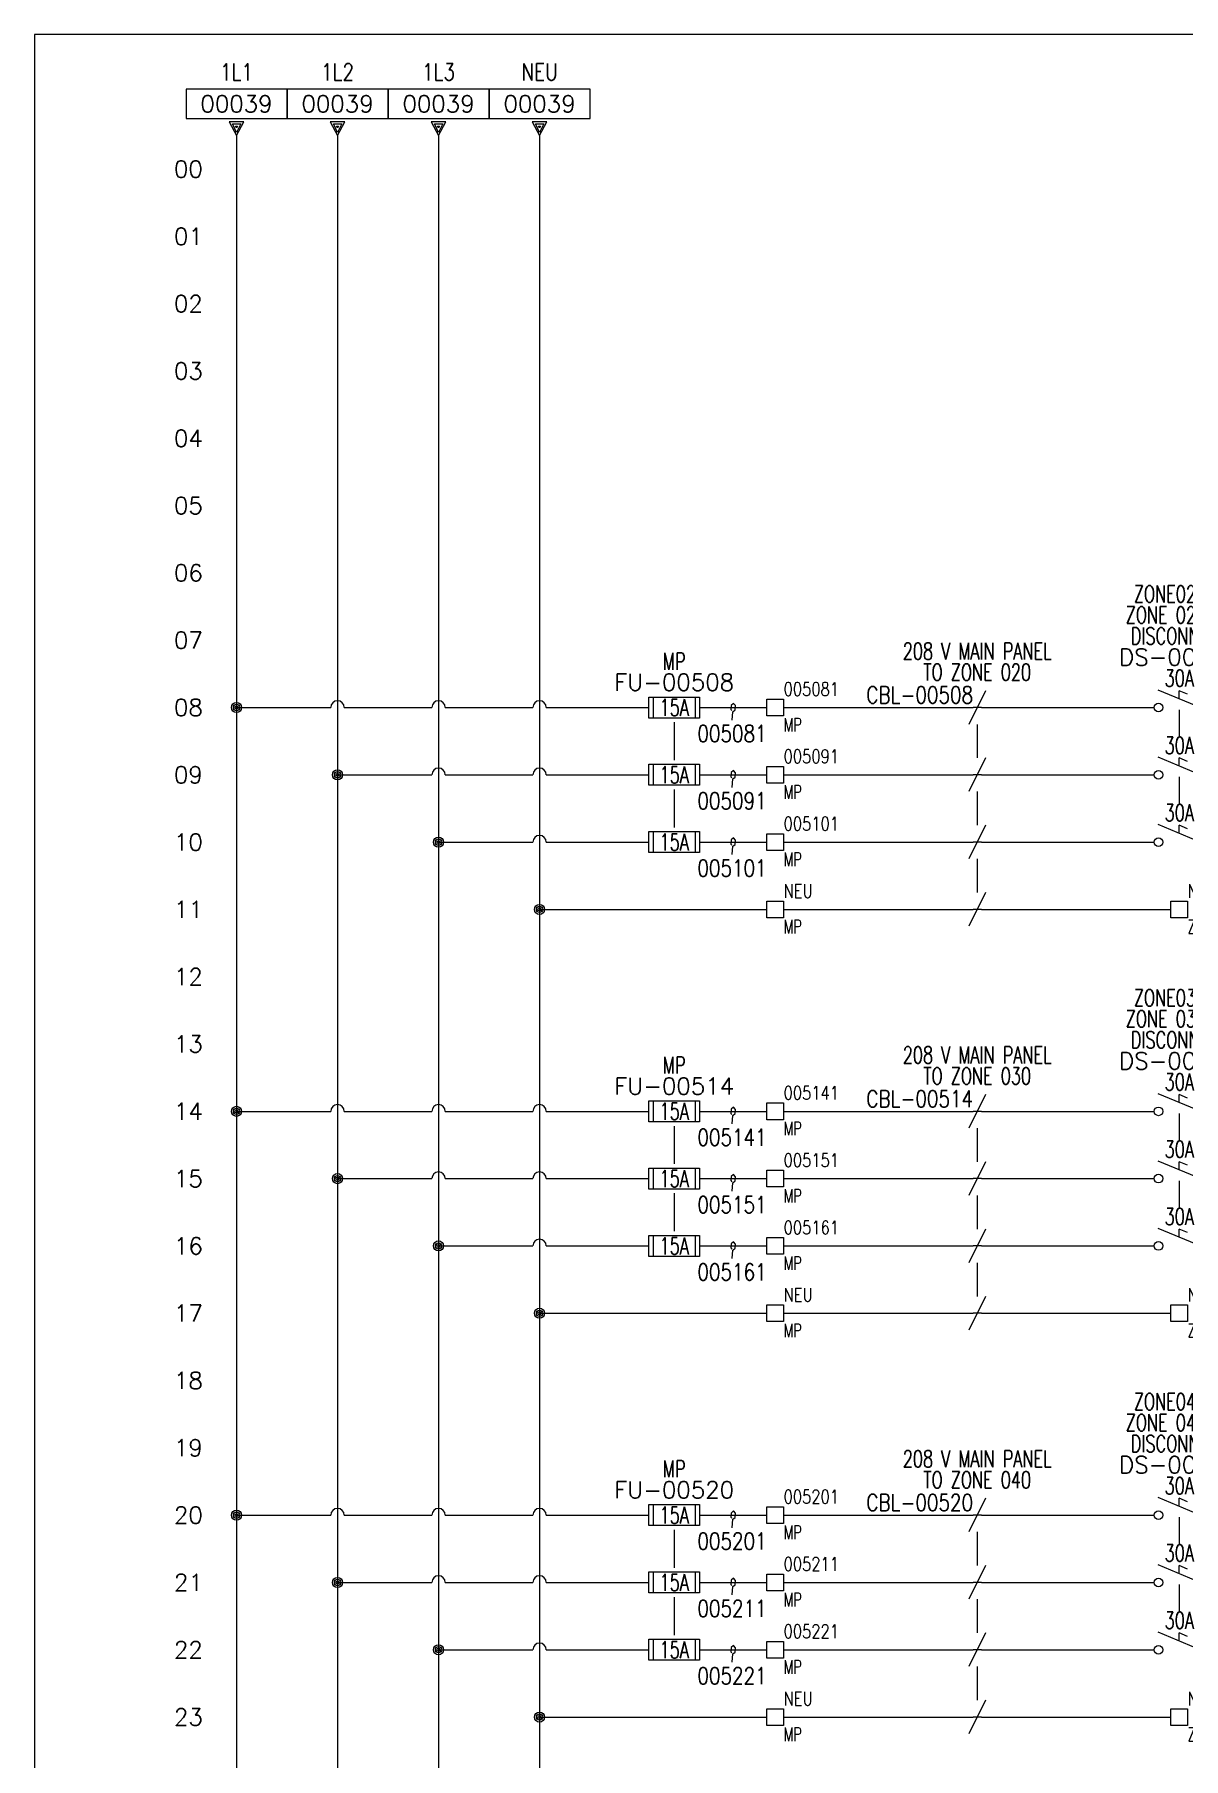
# Model space of a CAD drawing. Header units: inches. Extents: x 0 to 17, y 0 to 23.
# Drawn here: x 0 to 8.53, y 10.19 to 23 of the extents above; entities that cross this region are included whole.
import ezdxf
from ezdxf.enums import TextEntityAlignment as Align

# ---------------------------------------------------------------- set-up
doc = ezdxf.new("R2010")
doc.units = ezdxf.units.IN
doc.header["$MEASUREMENT"] = 0
doc.layers.get('0').update_dxf_attribs({"lineweight": 5})
for name, color, linetype, lineweight in [('DESC', 1, 'Continuous', 5), ('LINK', 7, 'Continuous', 5), ('LOC', 252, 'Continuous', 5), ('MISC', 2, 'Continuous', 5), ('SYMS', 7, 'Continuous', 5), ('TAGS', 2, 'Continuous', 5), ('Title_Block_Info', 2, 'Continuous', 5), ('WIRENO', 1, 'Continuous', 5), ('WIRES', 7, 'Continuous', 5), ('XREF', 1, 'Continuous', 5)]:
    doc.layers.add(name, color=color, linetype=linetype, lineweight=lineweight)
doc.layers.add('WIRENO_DEST', color=1, linetype='Continuous')
doc.styles.get("Standard").update_dxf_attribs({"font": 'romans.shx'})
doc.styles.add('WD', font='romans.shx')

# ---------------------------------------------------------------- blocks, each defined once
blk = doc.blocks.new('WD_MLRH')
at = {"color": 2, "style": 'WD'}
blk.add_attdef('RUNGFIRST', text='', height=0.125, dxfattribs=at).set_placement((-0.25, 0), align=Align.MIDDLE_RIGHT)
at = {"style": 'WD', "flags": 1}
for tag, p in [('RUNGHORV', (-0.25, -0.127)), ('WIREMODE', (-0.25, -0.281)), ('RUNGDIST', (-0.25, -0.2)), ('RUNGCNT', (-0.25, -0.237)), ('RUNGINC', (-0.25, -0.163)), ('WIRE-START', (-0.25, -0.356)), ('WIRE-GSUF', (-0.25, -0.396)), ('WIREFMT', (-0.25, -0.321)), ('PH3SPACE', (-0.25, -0.437))]:
    blk.add_attdef(tag, text='', height=0.025, dxfattribs=at).set_placement(p, align=Align.RIGHT)
blk = doc.blocks.new('HA2D2')
for p, q in [((0.375, 0.344), (-0.375, 0.344)), ((-0.375, 0.344), (-0.375, 0.125)), ((0.375, 0.125), (0.375, 0.344)), ((-0.375, 0.125), (0.375, 0.125)), ((0.055, 0.102), (-0.055, 0.102)), ((-0.055, 0.102), (0, 0)), ((0, 0.023), (-0.031, 0.086)), ((-0.031, 0.086), (0.031, 0.086)), ((0, 0.055), (-0.008, 0.07)), ((-0.008, 0.07), (0.008, 0.07)), ((0, 0), (0.055, 0.102)), ((0.031, 0.086), (0, 0.023)), ((0.008, 0.07), (0, 0.055))]:
    blk.add_line(p, q)
at = {"style": 'WD', "width": 0.8, "flags": 8}
for tag, p in [('DESC1', (0, 0.722)), ('WIRENO', (0, 0.534))]:
    blk.add_attdef(tag, text='', height=0.125, dxfattribs=at).set_placement(p, align=Align.TOP_CENTER)
at = {"style": 'WD'}
blk.add_attdef('XREF', text='', height=0.125, dxfattribs=at).set_placement((0, 0.172), align=Align.CENTER)
at = {"style": 'WD', "flags": 1}
for tag, p in [('X8TERM01', (0, 0)), ('SIGCODE', (0.088, 0.066))]:
    blk.add_attdef(tag, p, '', height=0.01, dxfattribs=at)
blk = doc.blocks.new('HFU1')
for p, q in [((-0.188, -0.078), (-0.188, 0.078)), ((-0.188, 0.078), (0.188, 0.078)), ((-0.156, 0.078), (-0.156, -0.078)), ((0.156, 0.078), (0.156, -0.078)), ((0.188, 0.078), (0.188, -0.078)), ((0.188, -0.078), (-0.188, -0.078))]:
    blk.add_line(p, q)
at = {"style": 'WD', "width": 0.7}
for tag, p in [('INST', (0, 0.451)), ('LOC', (0, 0.281))]:
    blk.add_attdef(tag, text='', height=0.125, dxfattribs=at).set_placement(p, align=Align.CENTER)
at = {"linetype": 'Continuous', "style": 'WD', "flags": 9}
for tag, p in [('ASSYCODE', (0.157, 0.251)), ('MFG', (0.156, 0.083)), ('CAT', (0.156, 0.102))]:
    blk.add_attdef(tag, text='', height=0.01, dxfattribs=at).set_placement(p, align=Align.CENTER)
at = {"style": 'WD'}
blk.add_attdef('TAG1', text='', height=0.125, dxfattribs=at).set_placement((0, 0.125), align=Align.CENTER)
at = {"style": 'WD', "width": 0.7}
blk.add_attdef('RATING1', text='', height=0.125, dxfattribs=at).set_placement((0, 0), align=Align.MIDDLE_CENTER)
at = {"style": 'WD'}
for tag, p, flags in [('X4TERM01', (-0.188, 0), 1), ('FAMILY', (0.129, 0.108), 9), ('X1TERM02', (0.188, 0), 1)]:
    blk.add_attdef(tag, p, '', height=0.01, dxfattribs=dict(at, flags=flags))
for tag, p in [('X2LINK', (0, 0.109)), ('X8LINK', (0, -0.109))]:
    blk.add_attdef(tag, p, '', height=0.01, dxfattribs=at)
at = {"linetype": 'Continuous', "style": 'WD', "flags": 8}
blk.add_attdef('TERM01', text='', height=0.125, dxfattribs=at).set_placement((-0.25, -0.031), align=Align.TOP_RIGHT)
blk.add_attdef('TERM02', text='', height=0.125, dxfattribs=at).set_placement((0.25, -0.031), align=Align.TOP_LEFT)
blk = doc.blocks.new('HFU2')
for p, q in [((-0.188, -0.078), (-0.188, 0.078)), ((-0.188, 0.078), (0.188, 0.078)), ((-0.156, 0.078), (-0.156, -0.078)), ((0.156, 0.078), (0.156, -0.078)), ((0.188, 0.078), (0.188, -0.078)), ((0.188, -0.078), (-0.188, -0.078))]:
    blk.add_line(p, q)
at = {"style": 'WD', "width": 0.7}
for tag, p in [('INST', (0, 0.451)), ('LOC', (0, 0.281))]:
    blk.add_attdef(tag, text='', height=0.125, dxfattribs=at).set_placement(p, align=Align.CENTER)
at = {"linetype": 'Continuous', "style": 'WD', "flags": 9}
for tag, p in [('FAMILY', (0.157, 0.251)), ('ASSYCODE', (0.188, 0.235)), ('MFG', (0.156, 0.083)), ('CAT', (0.156, 0.102))]:
    blk.add_attdef(tag, text='', height=0.01, dxfattribs=at).set_placement(p, align=Align.CENTER)
at = {"style": 'WD'}
blk.add_attdef('TAG2', text='', height=0.125, dxfattribs=at).set_placement((0, 0.125), align=Align.CENTER)
at = {"style": 'WD', "width": 0.7}
blk.add_attdef('RATING1', text='', height=0.125, dxfattribs=at).set_placement((0, 0), align=Align.MIDDLE_CENTER)
at = {"style": 'WD', "flags": 1}
for tag, p in [('X4TERM01', (-0.188, 0)), ('X1TERM02', (0.188, 0))]:
    blk.add_attdef(tag, p, '', height=0.01, dxfattribs=at)
at = {"style": 'WD'}
for tag, p in [('X2LINK', (0, 0.109)), ('X8LINK', (0, -0.109))]:
    blk.add_attdef(tag, p, '', height=0.01, dxfattribs=at)
at = {"linetype": 'Continuous', "style": 'WD', "flags": 8}
blk.add_attdef('TERM01', text='', height=0.125, dxfattribs=at).set_placement((-0.25, -0.031), align=Align.TOP_RIGHT)
blk.add_attdef('TERM02', text='', height=0.125, dxfattribs=at).set_placement((0.25, -0.031), align=Align.TOP_LEFT)
blk = doc.blocks.new('WDDOT')
for radius in [0.0375, 0.0234, 0.0116]:
    blk.add_circle((0, 0), radius)
blk = doc.blocks.new('HW01')
for p, q in [((0.062, 0.125), (-0.062, -0.125)), ((0.031, 0), (-0.031, 0))]:
    blk.add_line(p, q)
at = {"style": 'WD', "width": 0.7, "flags": 1}
for tag, p in [('INST', (0, 0.357)), ('LOC', (0, 0.188)), ('XREF', (0, -0.3)), ('DESC1', (0, -0.456)), ('DESC2', (0, -0.613))]:
    blk.add_attdef(tag, text='', height=0.125, dxfattribs=at).set_placement(p, align=Align.CENTER)
at = {"style": 'WD', "width": 0.8}
blk.add_attdef('TAG1', text='', height=0.125, dxfattribs=at).set_placement((-0.031, 0.031), align=Align.RIGHT)
at = {"style": 'WD'}
for tag, p in [('X2LINK', (0, 0.125)), ('X8LINK', (0, -0.125))]:
    blk.add_attdef(tag, p, '', height=0.01, dxfattribs=at)
at = {"style": 'WD', "flags": 9}
blk.add_attdef('FAMILY', text='', height=0.01, dxfattribs=at).set_placement((0.023, 0.118), align=Align.CENTER)
at = {"style": 'WD', "width": 0.8}
blk.add_attdef('RATING1', (0.094, 0.031), '', height=0.125, dxfattribs=at)
at = {"style": 'WD', "flags": 1}
for tag, p in [('X4TERM01', (-0.031, 0)), ('X1TERM01', (0.031, 0))]:
    blk.add_attdef(tag, p, '', height=0.01, dxfattribs=at)
at = {"linetype": 'Continuous', "style": 'WD', "flags": 9}
blk.add_attdef('ASSYCODE', text='', height=0.01, dxfattribs=at).set_placement((0.029, 0.042), align=Align.CENTER)
at = {"style": 'WD', "width": 0.8, "flags": 1}
blk.add_attdef('MFG', text='', height=0.0938, dxfattribs=at).set_placement((-0.125, -0.031), align=Align.TOP_RIGHT)
blk.add_attdef('CAT', text='', height=0.0938, dxfattribs=at).set_placement((0.031, -0.031), align=Align.TOP_LEFT)
blk = doc.blocks.new('HW02')
for p, q in [((0.062, 0.125), (-0.062, -0.125)), ((0.031, 0), (-0.031, 0))]:
    blk.add_line(p, q)
at = {"style": 'WD', "width": 0.7, "flags": 1}
for tag, p in [('INST', (0, 0.357)), ('LOC', (0, 0.188)), ('XREF', (0, -0.3)), ('DESC1', (0, -0.456)), ('DESC2', (0, -0.613))]:
    blk.add_attdef(tag, text='', height=0.125, dxfattribs=at).set_placement(p, align=Align.CENTER)
at = {"style": 'WD', "width": 0.8}
blk.add_attdef('TAG2', text='', height=0.125, dxfattribs=at).set_placement((-0.031, 0.031), align=Align.RIGHT)
at = {"style": 'WD'}
for tag, p in [('X2LINK', (0, 0.125)), ('X8LINK', (0, -0.125))]:
    blk.add_attdef(tag, p, '', height=0.01, dxfattribs=at)
at = {"style": 'WD', "flags": 9}
blk.add_attdef('FAMILY', text='', height=0.01, dxfattribs=at).set_placement((0.023, 0.118), align=Align.CENTER)
at = {"style": 'WD', "width": 0.8}
blk.add_attdef('RATING1', (0.094, 0.031), '', height=0.125, dxfattribs=at)
at = {"style": 'WD', "flags": 1}
for tag, p in [('X4TERM01', (-0.031, 0)), ('X1TERM01', (0.031, 0))]:
    blk.add_attdef(tag, p, '', height=0.01, dxfattribs=at)
blk = doc.blocks.new('HDS11')
for p, q in [((0.126, 0.013), (-0.156, 0.13)), ((0, 0.065), (0, 0.125)), ((0.062, 0.099), (0, 0.125))]:
    blk.add_line(p, q)
for centre in [(-0.155, 0), (0.155, 0)]:
    blk.add_circle(centre, 0.0322)
at = {"style": 'WD', "width": 0.7}
for tag, p in [('INST', (0, 0.951)), ('LOC', (0, 0.781)), ('DESC1', (0, 0.625)), ('DESC2', (0, 0.469)), ('RATING1', (0, 0.156)), ('XREF', (0, -0.236))]:
    blk.add_attdef(tag, text='', height=0.125, dxfattribs=at).set_placement(p, align=Align.CENTER)
at = {"style": 'WD'}
blk.add_attdef('TAG1', text='', height=0.125, dxfattribs=at).set_placement((0, 0.312), align=Align.CENTER)
for tag, p in [('X2LINK', (0, 0.438)), ('X8LINK', (0, -0.016))]:
    blk.add_attdef(tag, p, '', height=0.01, dxfattribs=at)
for tag, p, flags in [('FAMILY', (0.206, 0.131), 9), ('X4TERM01', (-0.188, 0), 1), ('X1TERM02', (0.188, 0), 1)]:
    blk.add_attdef(tag, p, '', height=0.01, dxfattribs=dict(at, flags=flags))
at = {"linetype": 'Continuous', "style": 'WD', "flags": 9}
for tag, p in [('ASSYCODE', (0.219, 0.062)), ('MFG', (0.228, 0.089)), ('CAT', (0.23, 0.108))]:
    blk.add_attdef(tag, text='', height=0.01, dxfattribs=at).set_placement(p, align=Align.CENTER)
at = {"linetype": 'Continuous', "style": 'WD', "flags": 8}
blk.add_attdef('TERM01', text='', height=0.125, dxfattribs=at).set_placement((-0.25, -0.031), align=Align.TOP_RIGHT)
blk.add_attdef('TERM02', text='', height=0.125, dxfattribs=at).set_placement((0.25, -0.031), align=Align.TOP_LEFT)
blk = doc.blocks.new('HDS21')
for p, q in [((0.126, 0.013), (-0.156, 0.13)), ((0, 0.065), (0, 0.125)), ((0.062, 0.099), (0, 0.125))]:
    blk.add_line(p, q)
for centre in [(-0.155, 0), (0.155, 0)]:
    blk.add_circle(centre, 0.0322)
at = {"style": 'WD', "width": 0.7}
for tag, p in [('INST', (0, 0.951)), ('LOC', (0, 0.781)), ('DESC1', (0, 0.625)), ('DESC2', (0, 0.469)), ('RATING1', (0, 0.156)), ('XREF', (0, -0.236))]:
    blk.add_attdef(tag, text='', height=0.125, dxfattribs=at).set_placement(p, align=Align.CENTER)
at = {"style": 'WD'}
blk.add_attdef('TAG2', text='', height=0.125, dxfattribs=at).set_placement((0, 0.312), align=Align.CENTER)
for tag, p in [('X2LINK', (0, 0.281)), ('X8LINK', (0, -0.016))]:
    blk.add_attdef(tag, p, '', height=0.01, dxfattribs=at)
for tag, p, flags in [('FAMILY', (0.206, 0.131), 9), ('X4TERM01', (-0.188, 0), 1), ('X1TERM02', (0.188, 0), 1)]:
    blk.add_attdef(tag, p, '', height=0.01, dxfattribs=dict(at, flags=flags))
at = {"linetype": 'Continuous', "style": 'WD', "flags": 8}
blk.add_attdef('TERM01', text='', height=0.125, dxfattribs=at).set_placement((-0.25, -0.031), align=Align.TOP_RIGHT)
blk.add_attdef('TERM02', text='', height=0.125, dxfattribs=at).set_placement((0.25, -0.031), align=Align.TOP_LEFT)
blk = doc.blocks.new('HT0W01')
for p, q in [((-0.062, 0.062), (0.062, 0.062)), ((-0.062, -0.062), (-0.062, 0.062)), ((0.062, 0.062), (0.062, -0.062)), ((0.062, -0.062), (-0.062, -0.062))]:
    blk.add_line(p, q)
at = {"style": 'WD', "width": 0.7}
for tag, p in [('INST', (0.062, 0.214)), ('LOC', (0.062, -0.178))]:
    blk.add_attdef(tag, p, '', height=0.1, dxfattribs=at)
at = {"linetype": 'Continuous', "style": 'WD'}
for tag, p, width, flags in [('WIRENO', (0.062, 0.087), 0.8, 8), ('TAGSTRIP', (0.05, -0.297), 0.9, 8), ('CAT', (0.213, -0.406), 0.8, 1)]:
    blk.add_attdef(tag, p, '', height=0.1, dxfattribs=dict(at, width=width, flags=flags))
at = {"style": 'WD', "flags": 1}
for tag, p, height in [('X4TERM01', (-0.062, 0), 0.01), ('X4TERMDESC01', (-0.055, -0.023), 0.025), ('X2TERMDESC01', (-0.006, 0.029), 0.025), ('X2TERM01', (0, 0.062), 0.01), ('X1TERMDESC01', (0.039, 0.007), 0.025), ('X1TERM01', (0.062, 0), 0.01), ('X8TERM01', (0, -0.062), 0.01), ('X8TERMDESC01', (0, -0.054), 0.025)]:
    blk.add_attdef(tag, p, '', height=height, dxfattribs=at)
at = {"linetype": 'Continuous', "style": 'WD', "width": 0.8, "flags": 1}
blk.add_attdef('MFG', text='', height=0.1, dxfattribs=at).set_placement((0.088, -0.406), align=Align.RIGHT)
at = {"style": 'WD', "width": 0.7, "flags": 1}
blk.add_attdef('ASSYCODE', (0.062, -0.281), '', height=0.01, dxfattribs=at)
blk = doc.blocks.new('WD_WNH')
at = {"linetype": 'Continuous', "style": 'WD', "width": 0.8}
blk.add_attdef('WIRENO', text='', height=0.125, dxfattribs=at).set_placement((0, 0.0625), align=Align.CENTER)
blk = doc.blocks.new('TB_P')
at = {"color": 5, "linetype": 'Continuous'}
blk.add_lwpolyline([(0, 0), (17, 0), (17, 23), (0, 23)], close=True, dxfattribs=at)
at = {"color": 2, "linetype": 'Continuous', "style": 'WD', "flags": 1}
for tag, p in [('REV1_NO', (1.734, 3.29)), ('REV1_BY', (7.303, 3.29)), ('REV1_DATE', (9.562, 3.29)), ('REV2_NO', (1.734, 3.04)), ('REV2_BY', (7.303, 3.04)), ('REV2_DATE', (9.562, 3.04)), ('REV3_NO', (1.734, 2.79)), ('REV3_BY', (7.303, 2.79)), ('REV3_DATE', (9.562, 2.79)), ('REV4_NO', (1.734, 2.54)), ('REV4_BY', (7.303, 2.54)), ('REV4_DATE', (9.562, 2.54)), ('REV5_NO', (1.734, 2.29)), ('REV5_BY', (7.303, 2.29)), ('REV5_DATE', (9.562, 2.29)), ('REV6_NO', (1.734, 2.04)), ('REV6_BY', (7.303, 2.04)), ('REV6_DATE', (9.562, 2.04)), ('REV7_NO', (1.734, 1.79)), ('REV7_BY', (7.303, 1.79)), ('REV7_DATE', (9.562, 1.79)), ('REV8_NO', (1.734, 1.54)), ('REV8_BY', (7.303, 1.54)), ('REV8_DATE', (9.562, 1.54)), ('REV9_NO', (1.734, 1.29)), ('REV9_BY', (7.303, 1.29)), ('REV9_DATE', (9.562, 1.29))]:
    blk.add_attdef(tag, text='', height=0.15, dxfattribs=at).set_placement(p, align=Align.MIDDLE_CENTER)
for tag, p in [('REV1_CHANGE', (2.292, 3.29)), ('REV2_CHANGE', (2.292, 3.04)), ('REV3_CHANGE', (2.292, 2.79)), ('REV4_CHANGE', (2.292, 2.54)), ('REV5_CHANGE', (2.292, 2.29)), ('REV6_CHANGE', (2.292, 2.04)), ('REV7_CHANGE', (2.292, 1.79)), ('REV8_CHANGE', (2.292, 1.54)), ('REV9_CHANGE', (2.292, 1.29))]:
    blk.add_attdef(tag, text='', height=0.15, dxfattribs=at).set_placement(p, align=Align.MIDDLE_LEFT)
at = {"layer": 'Title_Block_Info', "ltscale": 0.1}
for tag, p in [('CUSTOMER', (6.842, 0.833)), ('JOB DESCRIPTION LINE', (6.842, 0.5)), ('DRAWING DESCRIPTION', (6.842, 0.167))]:
    blk.add_attdef(tag, text='', height=0.15, dxfattribs=at).set_placement(p, align=Align.MIDDLE_LEFT)
at = {"layer": 'Title_Block_Info', "ltscale": 0.1, "style": 'WD'}
for tag, p in [('JOB #', (12.752, 0.833)), ('SEC. NO.', (14.75, 0.833)), ('SHT. NO.', (16.312, 0.833)), ('NAME', (12.795, 0.5)), ('REV', (16.194, 0.5))]:
    blk.add_attdef(tag, text='', height=0.125, dxfattribs=at).set_placement(p, align=Align.MIDDLE_CENTER)
blk.add_attdef('DATE', text='', height=0.125, dxfattribs=at).set_placement((15.188, 0.5), align=Align.MIDDLE_RIGHT)
blk.add_attdef('FILE NUMBER', text='', height=0.125, dxfattribs=at).set_placement((12.591, 0.167), align=Align.MIDDLE_LEFT)

msp = doc.modelspace()

# ---------------------------------------------------------------- linework, layer by layer
at = {"layer": 'LINK'}
for points in [[(8.5, 17.984), (8.5, 17.781)], [(4.75, 17.891), (4.75, 17.609)], [(7, 17.875), (7, 17.625)], [(8.5, 17.484), (8.5, 17.281)], [(4.75, 17.391), (4.75, 17.109)], [(7, 17.375), (7, 17.125)], [(7, 16.875), (7, 16.625)], [(4.75, 14.891), (4.75, 14.609)], [(7, 14.875), (7, 14.625)], [(8.5, 14.984), (8.5, 14.781)], [(8.5, 14.484), (8.5, 14.281)], [(4.75, 14.391), (4.75, 14.109)], [(7, 14.375), (7, 14.125)], [(7, 13.875), (7, 13.625)], [(8.5, 11.984), (8.5, 11.781)], [(4.75, 11.891), (4.75, 11.609)], [(7, 11.875), (7, 11.625)], [(8.5, 11.484), (8.5, 11.281)], [(4.75, 11.391), (4.75, 11.109)], [(7, 11.375), (7, 11.125)], [(7, 10.875), (7, 10.625)]]:
    msp.add_lwpolyline(points, dxfattribs=at)
at = {"layer": 'WIRENO'}
for points in [[(5.181, 17.907), (5.185, 17.969), (5.202, 17.983), (5.204, 18.014), (5.19, 18.031), (5.173, 18.016), (5.171, 17.985), (5.178, 17.977)], [(5.181, 17.407), (5.185, 17.469), (5.202, 17.483), (5.204, 17.514), (5.19, 17.531), (5.173, 17.516), (5.171, 17.485), (5.178, 17.477)], [(5.181, 16.907), (5.185, 16.969), (5.202, 16.983), (5.204, 17.014), (5.19, 17.031), (5.173, 17.016), (5.171, 16.985), (5.178, 16.977)], [(5.181, 14.907), (5.185, 14.969), (5.202, 14.983), (5.204, 15.014), (5.19, 15.031), (5.173, 15.016), (5.171, 14.985), (5.178, 14.977)], [(5.181, 14.407), (5.185, 14.469), (5.202, 14.483), (5.204, 14.514), (5.19, 14.531), (5.173, 14.516), (5.171, 14.485), (5.178, 14.477)], [(5.181, 13.907), (5.185, 13.969), (5.202, 13.983), (5.204, 14.014), (5.19, 14.031), (5.173, 14.016), (5.171, 13.985), (5.178, 13.977)], [(5.181, 11.907), (5.185, 11.969), (5.202, 11.983), (5.204, 12.014), (5.19, 12.031), (5.173, 12.016), (5.171, 11.985), (5.178, 11.977)], [(5.181, 11.407), (5.185, 11.469), (5.202, 11.483), (5.204, 11.514), (5.19, 11.531), (5.173, 11.516), (5.171, 11.485), (5.178, 11.477)], [(5.181, 10.907), (5.185, 10.969), (5.202, 10.983), (5.204, 11.014), (5.19, 11.031), (5.173, 11.016), (5.171, 10.985), (5.178, 10.977)]]:
    msp.add_lwpolyline(points, dxfattribs=at)
at = {"layer": 'WIRES'}
for p, q in [((1.5, 22.25), (1.5, 2.25)), ((2.25, 22.25), (2.25, 2.25)), ((3, 22.25), (3, 2.25)), ((3.75, 22.25), (3.75, 2.25)), ((1.5, 18), (2.2, 18)), ((2.3, 18), (2.95, 18)), ((3.05, 18), (3.7, 18)), ((3.8, 18), (4.563, 18)), ((4.938, 18), (5.438, 18)), ((5.562, 18), (6.969, 18)), ((7.031, 18), (8.312, 18)), ((2.25, 17.5), (2.95, 17.5)), ((3.05, 17.5), (3.7, 17.5)), ((3.8, 17.5), (4.563, 17.5)), ((4.938, 17.5), (5.438, 17.5)), ((5.562, 17.5), (6.969, 17.5)), ((7.031, 17.5), (8.312, 17.5)), ((3, 17), (3.7, 17)), ((3.8, 17), (4.563, 17)), ((4.938, 17), (5.438, 17)), ((5.562, 17), (6.969, 17)), ((7.031, 17), (8.312, 17)), ((3.75, 16.5), (5.438, 16.5)), ((5.562, 16.5), (6.969, 16.5)), ((7.031, 16.5), (8.438, 16.5)), ((1.5, 15), (2.2, 15)), ((2.3, 15), (2.95, 15)), ((3.05, 15), (3.7, 15)), ((3.8, 15), (4.563, 15)), ((4.938, 15), (5.438, 15)), ((5.562, 15), (6.969, 15)), ((7.031, 15), (8.312, 15)), ((2.25, 14.5), (2.95, 14.5)), ((3.05, 14.5), (3.7, 14.5)), ((3.8, 14.5), (4.563, 14.5)), ((4.938, 14.5), (5.438, 14.5)), ((5.562, 14.5), (6.969, 14.5)), ((7.031, 14.5), (8.312, 14.5)), ((3, 14), (3.7, 14)), ((3.8, 14), (4.563, 14)), ((4.938, 14), (5.438, 14)), ((5.562, 14), (6.969, 14)), ((7.031, 14), (8.312, 14)), ((3.75, 13.5), (5.438, 13.5)), ((5.562, 13.5), (6.969, 13.5)), ((7.031, 13.5), (8.438, 13.5)), ((1.5, 12), (2.2, 12)), ((2.3, 12), (2.95, 12)), ((3.05, 12), (3.7, 12)), ((3.8, 12), (4.563, 12)), ((4.938, 12), (5.438, 12)), ((5.562, 12), (6.969, 12)), ((7.031, 12), (8.312, 12)), ((2.25, 11.5), (2.95, 11.5)), ((3.05, 11.5), (3.7, 11.5)), ((3.8, 11.5), (4.563, 11.5)), ((4.938, 11.5), (5.438, 11.5)), ((5.562, 11.5), (6.969, 11.5)), ((7.031, 11.5), (8.312, 11.5)), ((3, 11), (3.7, 11)), ((3.8, 11), (4.563, 11)), ((4.938, 11), (5.438, 11)), ((5.562, 11), (6.969, 11)), ((7.031, 11), (8.312, 11)), ((3.75, 10.5), (5.438, 10.5)), ((5.562, 10.5), (6.969, 10.5)), ((7.031, 10.5), (8.438, 10.5))]:
    msp.add_line(p, q, dxfattribs=at)
for centre in [(2.25, 18), (3, 18), (3.75, 18), (3, 17.5), (3.75, 17.5), (3.75, 17), (2.25, 15), (3, 15), (3.75, 15), (3, 14.5), (3.75, 14.5), (3.75, 14), (2.25, 12), (3, 12), (3.75, 12), (3, 11.5), (3.75, 11.5), (3.75, 11)]:
    msp.add_arc(centre, 0.05, 0, 180, dxfattribs=at)

# ---------------------------------------------------------------- block references
msp.add_blockref('TB_P', (0, 0))
msp.add_blockref('WD_MLRH', (1.5, 22)).add_auto_attribs({'RUNGFIRST': '00'})
at = {"layer": 'SYMS'}
ref = msp.add_blockref('HA2D2', (1.5, 22.25), dxfattribs=at)
ref.add_attrib('XREF', '00039', dxfattribs={"layer": 'XREF', "height": 0.125, "style": 'WD'}).set_placement((1.5, 22.422), align=Align.CENTER)
ref.add_attrib('WIRENO', '1L1', dxfattribs={"layer": 'WIRENO_DEST', "height": 0.125, "style": 'WD', "width": 0.8, "flags": 8}).set_placement((1.5, 22.784), align=Align.TOP_CENTER)
ref = msp.add_blockref('HA2D2', (2.25, 22.25), dxfattribs=at)
ref.add_attrib('XREF', '00039', dxfattribs={"layer": 'XREF', "height": 0.125, "style": 'WD'}).set_placement((2.25, 22.422), align=Align.CENTER)
ref.add_attrib('WIRENO', '1L2', dxfattribs={"layer": 'WIRENO_DEST', "height": 0.125, "style": 'WD', "width": 0.8, "flags": 8}).set_placement((2.25, 22.784), align=Align.TOP_CENTER)
ref = msp.add_blockref('HA2D2', (3, 22.25), dxfattribs=at)
ref.add_attrib('XREF', '00039', dxfattribs={"layer": 'XREF', "height": 0.125, "style": 'WD'}).set_placement((3, 22.422), align=Align.CENTER)
ref.add_attrib('WIRENO', '1L3', dxfattribs={"layer": 'WIRENO_DEST', "height": 0.125, "style": 'WD', "width": 0.8, "flags": 8}).set_placement((3, 22.784), align=Align.TOP_CENTER)
ref = msp.add_blockref('HA2D2', (3.75, 22.25), dxfattribs=at)
ref.add_attrib('XREF', '00039', dxfattribs={"layer": 'XREF', "height": 0.125, "style": 'WD'}).set_placement((3.75, 22.422), align=Align.CENTER)
ref.add_attrib('WIRENO', 'NEU', dxfattribs={"layer": 'WIRENO_DEST', "height": 0.125, "style": 'WD', "width": 0.8, "flags": 8}).set_placement((3.75, 22.784), align=Align.TOP_CENTER)
ref = msp.add_blockref('HDS11', (8.5, 18), dxfattribs=at)
ref.add_attrib('RATING1', '30A', dxfattribs={"layer": 'MISC', "height": 0.125, "style": 'WD', "width": 0.7}).set_placement((8.5, 18.156), align=Align.CENTER)
ref.add_attrib('TAG1', 'DS-00508', dxfattribs={"layer": 'TAGS', "height": 0.125, "style": 'WD'}).set_placement((8.5, 18.312), align=Align.CENTER)
ref.add_attrib('DESC1', 'ZONE 020 JB', dxfattribs={"layer": 'DESC', "height": 0.125, "style": 'WD', "width": 0.7}).set_placement((8.5, 18.625), align=Align.CENTER)
ref.add_attrib('DESC2', 'DISCONNECT', dxfattribs={"layer": 'DESC', "height": 0.125, "style": 'WD', "width": 0.7}).set_placement((8.5, 18.469), align=Align.CENTER)
ref.add_attrib('LOC', 'ZONE020JB', dxfattribs={"layer": 'LOC', "height": 0.125, "style": 'WD', "width": 0.7}).set_placement((8.5, 18.781), align=Align.CENTER)
ref = msp.add_blockref('HW01', (7, 18), dxfattribs=at)
ref.add_attrib('TAG1', 'CBL-00508', dxfattribs={"layer": 'TAGS', "height": 0.125, "style": 'WD', "width": 0.8}).set_placement((6.969, 18.031), align=Align.RIGHT)
ref.add_attrib('DESC1', '208 V MAIN PANEL', dxfattribs={"layer": 'DESC', "height": 0.125, "style": 'WD', "width": 0.7}).set_placement((7, 18.356), align=Align.CENTER)
ref.add_attrib('DESC2', 'TO ZONE 020', dxfattribs={"layer": 'DESC', "height": 0.125, "style": 'WD', "width": 0.7}).set_placement((7, 18.2), align=Align.CENTER)
ref = msp.add_blockref('HFU1', (4.75, 18), dxfattribs=at)
ref.add_attrib('TAG1', 'FU-00508', dxfattribs={"layer": 'TAGS', "height": 0.125, "style": 'WD'}).set_placement((4.75, 18.125), align=Align.CENTER)
ref.add_attrib('LOC', 'MP', dxfattribs={"layer": 'LOC', "height": 0.125, "style": 'WD', "width": 0.7}).set_placement((4.75, 18.281), align=Align.CENTER)
ref.add_attrib('RATING1', '15A', dxfattribs={"layer": 'MISC', "height": 0.125, "style": 'WD', "width": 0.7}).set_placement((4.75, 18), align=Align.MIDDLE_CENTER)
ref = msp.add_blockref('HT0W01', (5.5, 18), dxfattribs=at)
ref.add_attrib('WIRENO', '005081', (5.562, 18.087), dxfattribs={"layer": 'WIRENO', "linetype": 'Continuous', "height": 0.1, "style": 'WD', "width": 0.8, "flags": 8})
ref.add_attrib('LOC', 'MP', (5.562, 17.822), dxfattribs={"layer": 'LOC', "height": 0.1, "style": 'WD', "width": 0.7})
for name, p in [('WDDOT', (1.5, 18)), ('HW02', (7, 17.5)), ('WDDOT', (2.25, 17.5)), ('WDDOT', (3, 17)), ('HW02', (7, 17)), ('WDDOT', (3.75, 16.5)), ('HW02', (7, 16.5)), ('WDDOT', (1.5, 15)), ('HW02', (7, 14.5)), ('WDDOT', (2.25, 14.5)), ('HW02', (7, 14)), ('WDDOT', (3, 14)), ('HW02', (7, 13.5)), ('WDDOT', (3.75, 13.5)), ('WDDOT', (1.5, 12)), ('WDDOT', (2.25, 11.5)), ('HW02', (7, 11.5)), ('WDDOT', (3, 11)), ('HW02', (7, 11)), ('WDDOT', (3.75, 10.5)), ('HW02', (7, 10.5))]:
    msp.add_blockref(name, p, dxfattribs=at)
ref = msp.add_blockref('HT0W01', (5.5, 17.5), dxfattribs=at)
ref.add_attrib('WIRENO', '005091', (5.562, 17.587), dxfattribs={"layer": 'WIRENO', "linetype": 'Continuous', "height": 0.1, "style": 'WD', "width": 0.8, "flags": 8})
ref.add_attrib('LOC', 'MP', (5.562, 17.322), dxfattribs={"layer": 'LOC', "height": 0.1, "style": 'WD', "width": 0.7})
ref = msp.add_blockref('HDS21', (8.5, 17.5), dxfattribs=at)
ref.add_attrib('RATING1', '30A', dxfattribs={"layer": 'MISC', "height": 0.125, "style": 'WD', "width": 0.7}).set_placement((8.5, 17.656), align=Align.CENTER)
ref = msp.add_blockref('HFU2', (4.75, 17.5), dxfattribs=at)
ref.add_attrib('RATING1', '15A', dxfattribs={"layer": 'MISC', "height": 0.125, "style": 'WD', "width": 0.7}).set_placement((4.75, 17.5), align=Align.MIDDLE_CENTER)
ref = msp.add_blockref('HT0W01', (5.5, 17), dxfattribs=at)
ref.add_attrib('WIRENO', '005101', (5.562, 17.087), dxfattribs={"layer": 'WIRENO', "linetype": 'Continuous', "height": 0.1, "style": 'WD', "width": 0.8, "flags": 8})
ref.add_attrib('LOC', 'MP', (5.562, 16.822), dxfattribs={"layer": 'LOC', "height": 0.1, "style": 'WD', "width": 0.7})
ref = msp.add_blockref('HDS21', (8.5, 17), dxfattribs=at)
ref.add_attrib('RATING1', '30A', dxfattribs={"layer": 'MISC', "height": 0.125, "style": 'WD', "width": 0.7}).set_placement((8.5, 17.156), align=Align.CENTER)
ref = msp.add_blockref('HFU2', (4.75, 17), dxfattribs=at)
ref.add_attrib('RATING1', '15A', dxfattribs={"layer": 'MISC', "height": 0.125, "style": 'WD', "width": 0.7}).set_placement((4.75, 17), align=Align.MIDDLE_CENTER)
ref = msp.add_blockref('HT0W01', (5.5, 16.5), dxfattribs=at)
ref.add_attrib('WIRENO', 'NEU', (5.562, 16.587), dxfattribs={"layer": 'WIRENO', "linetype": 'Continuous', "height": 0.1, "style": 'WD', "width": 0.8, "flags": 8})
ref.add_attrib('LOC', 'MP', (5.562, 16.322), dxfattribs={"layer": 'LOC', "height": 0.1, "style": 'WD', "width": 0.7})
ref = msp.add_blockref('HT0W01', (8.5, 16.5), dxfattribs=at)
ref.add_attrib('WIRENO', 'NEU', (8.562, 16.587), dxfattribs={"layer": 'WIRENO', "linetype": 'Continuous', "height": 0.1, "style": 'WD', "width": 0.8, "flags": 8})
ref.add_attrib('LOC', 'ZONE020JB', (8.562, 16.322), dxfattribs={"layer": 'LOC', "height": 0.1, "style": 'WD', "width": 0.7})
ref = msp.add_blockref('HDS11', (8.5, 15), dxfattribs=at)
ref.add_attrib('RATING1', '30A', dxfattribs={"layer": 'MISC', "height": 0.125, "style": 'WD', "width": 0.7}).set_placement((8.5, 15.156), align=Align.CENTER)
ref.add_attrib('TAG1', 'DS-00514', dxfattribs={"layer": 'TAGS', "height": 0.125, "style": 'WD'}).set_placement((8.5, 15.312), align=Align.CENTER)
ref.add_attrib('DESC1', 'ZONE 030 JB', dxfattribs={"layer": 'DESC', "height": 0.125, "style": 'WD', "width": 0.7}).set_placement((8.5, 15.625), align=Align.CENTER)
ref.add_attrib('DESC2', 'DISCONNECT', dxfattribs={"layer": 'DESC', "height": 0.125, "style": 'WD', "width": 0.7}).set_placement((8.5, 15.469), align=Align.CENTER)
ref.add_attrib('LOC', 'ZONE030JB', dxfattribs={"layer": 'LOC', "height": 0.125, "style": 'WD', "width": 0.7}).set_placement((8.5, 15.781), align=Align.CENTER)
ref = msp.add_blockref('HFU1', (4.75, 15), dxfattribs=at)
ref.add_attrib('TAG1', 'FU-00514', dxfattribs={"layer": 'TAGS', "height": 0.125, "style": 'WD'}).set_placement((4.75, 15.125), align=Align.CENTER)
ref.add_attrib('LOC', 'MP', dxfattribs={"layer": 'LOC', "height": 0.125, "style": 'WD', "width": 0.7}).set_placement((4.75, 15.281), align=Align.CENTER)
ref.add_attrib('RATING1', '15A', dxfattribs={"layer": 'MISC', "height": 0.125, "style": 'WD', "width": 0.7}).set_placement((4.75, 15), align=Align.MIDDLE_CENTER)
ref = msp.add_blockref('HW01', (7, 15), dxfattribs=at)
ref.add_attrib('TAG1', 'CBL-00514', dxfattribs={"layer": 'TAGS', "height": 0.125, "style": 'WD', "width": 0.8}).set_placement((6.969, 15.031), align=Align.RIGHT)
ref.add_attrib('DESC1', '208 V MAIN PANEL', dxfattribs={"layer": 'DESC', "height": 0.125, "style": 'WD', "width": 0.7}).set_placement((7, 15.356), align=Align.CENTER)
ref.add_attrib('DESC2', 'TO ZONE 030', dxfattribs={"layer": 'DESC', "height": 0.125, "style": 'WD', "width": 0.7}).set_placement((7, 15.2), align=Align.CENTER)
ref = msp.add_blockref('HT0W01', (5.5, 15), dxfattribs=at)
ref.add_attrib('WIRENO', '005141', (5.562, 15.087), dxfattribs={"layer": 'WIRENO', "linetype": 'Continuous', "height": 0.1, "style": 'WD', "width": 0.8, "flags": 8})
ref.add_attrib('LOC', 'MP', (5.562, 14.822), dxfattribs={"layer": 'LOC', "height": 0.1, "style": 'WD', "width": 0.7})
ref = msp.add_blockref('HDS21', (8.5, 14.5), dxfattribs=at)
ref.add_attrib('RATING1', '30A', dxfattribs={"layer": 'MISC', "height": 0.125, "style": 'WD', "width": 0.7}).set_placement((8.5, 14.656), align=Align.CENTER)
ref = msp.add_blockref('HT0W01', (5.5, 14.5), dxfattribs=at)
ref.add_attrib('WIRENO', '005151', (5.562, 14.587), dxfattribs={"layer": 'WIRENO', "linetype": 'Continuous', "height": 0.1, "style": 'WD', "width": 0.8, "flags": 8})
ref.add_attrib('LOC', 'MP', (5.562, 14.322), dxfattribs={"layer": 'LOC', "height": 0.1, "style": 'WD', "width": 0.7})
ref = msp.add_blockref('HFU2', (4.75, 14.5), dxfattribs=at)
ref.add_attrib('RATING1', '15A', dxfattribs={"layer": 'MISC', "height": 0.125, "style": 'WD', "width": 0.7}).set_placement((4.75, 14.5), align=Align.MIDDLE_CENTER)
ref = msp.add_blockref('HDS21', (8.5, 14), dxfattribs=at)
ref.add_attrib('RATING1', '30A', dxfattribs={"layer": 'MISC', "height": 0.125, "style": 'WD', "width": 0.7}).set_placement((8.5, 14.156), align=Align.CENTER)
ref = msp.add_blockref('HT0W01', (5.5, 14), dxfattribs=at)
ref.add_attrib('WIRENO', '005161', (5.562, 14.087), dxfattribs={"layer": 'WIRENO', "linetype": 'Continuous', "height": 0.1, "style": 'WD', "width": 0.8, "flags": 8})
ref.add_attrib('LOC', 'MP', (5.562, 13.822), dxfattribs={"layer": 'LOC', "height": 0.1, "style": 'WD', "width": 0.7})
ref = msp.add_blockref('HFU2', (4.75, 14), dxfattribs=at)
ref.add_attrib('RATING1', '15A', dxfattribs={"layer": 'MISC', "height": 0.125, "style": 'WD', "width": 0.7}).set_placement((4.75, 14), align=Align.MIDDLE_CENTER)
ref = msp.add_blockref('HT0W01', (5.5, 13.5), dxfattribs=at)
ref.add_attrib('WIRENO', 'NEU', (5.562, 13.587), dxfattribs={"layer": 'WIRENO', "linetype": 'Continuous', "height": 0.1, "style": 'WD', "width": 0.8, "flags": 8})
ref.add_attrib('LOC', 'MP', (5.562, 13.322), dxfattribs={"layer": 'LOC', "height": 0.1, "style": 'WD', "width": 0.7})
ref = msp.add_blockref('HT0W01', (8.5, 13.5), dxfattribs=at)
ref.add_attrib('WIRENO', 'NEU', (8.562, 13.587), dxfattribs={"layer": 'WIRENO', "linetype": 'Continuous', "height": 0.1, "style": 'WD', "width": 0.8, "flags": 8})
ref.add_attrib('LOC', 'ZONE030JB', (8.562, 13.322), dxfattribs={"layer": 'LOC', "height": 0.1, "style": 'WD', "width": 0.7})
ref = msp.add_blockref('HDS11', (8.5, 12), dxfattribs=at)
ref.add_attrib('RATING1', '30A', dxfattribs={"layer": 'MISC', "height": 0.125, "style": 'WD', "width": 0.7}).set_placement((8.5, 12.156), align=Align.CENTER)
ref.add_attrib('TAG1', 'DS-00520', dxfattribs={"layer": 'TAGS', "height": 0.125, "style": 'WD'}).set_placement((8.5, 12.312), align=Align.CENTER)
ref.add_attrib('DESC1', 'ZONE 040 JB', dxfattribs={"layer": 'DESC', "height": 0.125, "style": 'WD', "width": 0.7}).set_placement((8.5, 12.625), align=Align.CENTER)
ref.add_attrib('DESC2', 'DISCONNECT', dxfattribs={"layer": 'DESC', "height": 0.125, "style": 'WD', "width": 0.7}).set_placement((8.5, 12.469), align=Align.CENTER)
ref.add_attrib('LOC', 'ZONE040JB', dxfattribs={"layer": 'LOC', "height": 0.125, "style": 'WD', "width": 0.7}).set_placement((8.5, 12.781), align=Align.CENTER)
ref = msp.add_blockref('HW01', (7, 12), dxfattribs=at)
ref.add_attrib('TAG1', 'CBL-00520', dxfattribs={"layer": 'TAGS', "height": 0.125, "style": 'WD', "width": 0.8}).set_placement((6.969, 12.031), align=Align.RIGHT)
ref.add_attrib('DESC1', '208 V MAIN PANEL', dxfattribs={"layer": 'DESC', "height": 0.125, "style": 'WD', "width": 0.7}).set_placement((7, 12.356), align=Align.CENTER)
ref.add_attrib('DESC2', 'TO ZONE 040', dxfattribs={"layer": 'DESC', "height": 0.125, "style": 'WD', "width": 0.7}).set_placement((7, 12.2), align=Align.CENTER)
ref = msp.add_blockref('HFU1', (4.75, 12), dxfattribs=at)
ref.add_attrib('TAG1', 'FU-00520', dxfattribs={"layer": 'TAGS', "height": 0.125, "style": 'WD'}).set_placement((4.75, 12.125), align=Align.CENTER)
ref.add_attrib('LOC', 'MP', dxfattribs={"layer": 'LOC', "height": 0.125, "style": 'WD', "width": 0.7}).set_placement((4.75, 12.281), align=Align.CENTER)
ref.add_attrib('RATING1', '15A', dxfattribs={"layer": 'MISC', "height": 0.125, "style": 'WD', "width": 0.7}).set_placement((4.75, 12), align=Align.MIDDLE_CENTER)
ref = msp.add_blockref('HT0W01', (5.5, 12), dxfattribs=at)
ref.add_attrib('WIRENO', '005201', (5.562, 12.087), dxfattribs={"layer": 'WIRENO', "linetype": 'Continuous', "height": 0.1, "style": 'WD', "width": 0.8, "flags": 8})
ref.add_attrib('LOC', 'MP', (5.562, 11.822), dxfattribs={"layer": 'LOC', "height": 0.1, "style": 'WD', "width": 0.7})
ref = msp.add_blockref('HT0W01', (5.5, 11.5), dxfattribs=at)
ref.add_attrib('WIRENO', '005211', (5.562, 11.587), dxfattribs={"layer": 'WIRENO', "linetype": 'Continuous', "height": 0.1, "style": 'WD', "width": 0.8, "flags": 8})
ref.add_attrib('LOC', 'MP', (5.562, 11.322), dxfattribs={"layer": 'LOC', "height": 0.1, "style": 'WD', "width": 0.7})
ref = msp.add_blockref('HDS21', (8.5, 11.5), dxfattribs=at)
ref.add_attrib('RATING1', '30A', dxfattribs={"layer": 'MISC', "height": 0.125, "style": 'WD', "width": 0.7}).set_placement((8.5, 11.656), align=Align.CENTER)
ref = msp.add_blockref('HFU2', (4.75, 11.5), dxfattribs=at)
ref.add_attrib('RATING1', '15A', dxfattribs={"layer": 'MISC', "height": 0.125, "style": 'WD', "width": 0.7}).set_placement((4.75, 11.5), align=Align.MIDDLE_CENTER)
ref = msp.add_blockref('HDS21', (8.5, 11), dxfattribs=at)
ref.add_attrib('RATING1', '30A', dxfattribs={"layer": 'MISC', "height": 0.125, "style": 'WD', "width": 0.7}).set_placement((8.5, 11.156), align=Align.CENTER)
ref = msp.add_blockref('HT0W01', (5.5, 11), dxfattribs=at)
ref.add_attrib('WIRENO', '005221', (5.562, 11.087), dxfattribs={"layer": 'WIRENO', "linetype": 'Continuous', "height": 0.1, "style": 'WD', "width": 0.8, "flags": 8})
ref.add_attrib('LOC', 'MP', (5.562, 10.822), dxfattribs={"layer": 'LOC', "height": 0.1, "style": 'WD', "width": 0.7})
ref = msp.add_blockref('HFU2', (4.75, 11), dxfattribs=at)
ref.add_attrib('RATING1', '15A', dxfattribs={"layer": 'MISC', "height": 0.125, "style": 'WD', "width": 0.7}).set_placement((4.75, 11), align=Align.MIDDLE_CENTER)
ref = msp.add_blockref('HT0W01', (5.5, 10.5), dxfattribs=at)
ref.add_attrib('WIRENO', 'NEU', (5.562, 10.587), dxfattribs={"layer": 'WIRENO', "linetype": 'Continuous', "height": 0.1, "style": 'WD', "width": 0.8, "flags": 8})
ref.add_attrib('LOC', 'MP', (5.562, 10.322), dxfattribs={"layer": 'LOC', "height": 0.1, "style": 'WD', "width": 0.7})
ref = msp.add_blockref('HT0W01', (8.5, 10.5), dxfattribs=at)
ref.add_attrib('WIRENO', 'NEU', (8.562, 10.587), dxfattribs={"layer": 'WIRENO', "linetype": 'Continuous', "height": 0.1, "style": 'WD', "width": 0.8, "flags": 8})
ref.add_attrib('LOC', 'ZONE040JB', (8.562, 10.322), dxfattribs={"layer": 'LOC', "height": 0.1, "style": 'WD', "width": 0.7})
at = {"layer": 'WIRENO'}
ref = msp.add_blockref('WD_WNH', (5.188, 18), dxfattribs=at)
ref.add_attrib('WIRENO', '005081', dxfattribs={"linetype": 'Continuous', "height": 0.125, "style": 'WD', "width": 0.8}).set_placement((5.179, 17.744), align=Align.CENTER)
ref = msp.add_blockref('WD_WNH', (5.188, 17.5), dxfattribs=at)
ref.add_attrib('WIRENO', '005091', dxfattribs={"linetype": 'Continuous', "height": 0.125, "style": 'WD', "width": 0.8}).set_placement((5.179, 17.244), align=Align.CENTER)
ref = msp.add_blockref('WD_WNH', (5.188, 17), dxfattribs=at)
ref.add_attrib('WIRENO', '005101', dxfattribs={"linetype": 'Continuous', "height": 0.125, "style": 'WD', "width": 0.8}).set_placement((5.179, 16.744), align=Align.CENTER)
ref = msp.add_blockref('WD_WNH', (5.188, 15), dxfattribs=at)
ref.add_attrib('WIRENO', '005141', dxfattribs={"linetype": 'Continuous', "height": 0.125, "style": 'WD', "width": 0.8}).set_placement((5.179, 14.744), align=Align.CENTER)
ref = msp.add_blockref('WD_WNH', (5.188, 14.5), dxfattribs=at)
ref.add_attrib('WIRENO', '005151', dxfattribs={"linetype": 'Continuous', "height": 0.125, "style": 'WD', "width": 0.8}).set_placement((5.179, 14.244), align=Align.CENTER)
ref = msp.add_blockref('WD_WNH', (5.188, 14), dxfattribs=at)
ref.add_attrib('WIRENO', '005161', dxfattribs={"linetype": 'Continuous', "height": 0.125, "style": 'WD', "width": 0.8}).set_placement((5.179, 13.744), align=Align.CENTER)
ref = msp.add_blockref('WD_WNH', (5.188, 12), dxfattribs=at)
ref.add_attrib('WIRENO', '005201', dxfattribs={"linetype": 'Continuous', "height": 0.125, "style": 'WD', "width": 0.8}).set_placement((5.179, 11.744), align=Align.CENTER)
ref = msp.add_blockref('WD_WNH', (5.188, 11.5), dxfattribs=at)
ref.add_attrib('WIRENO', '005211', dxfattribs={"linetype": 'Continuous', "height": 0.125, "style": 'WD', "width": 0.8}).set_placement((5.179, 11.244), align=Align.CENTER)
ref = msp.add_blockref('WD_WNH', (5.188, 11), dxfattribs=at)
ref.add_attrib('WIRENO', '005221', dxfattribs={"linetype": 'Continuous', "height": 0.125, "style": 'WD', "width": 0.8}).set_placement((5.179, 10.744), align=Align.CENTER)

# ---------------------------------------------------------------- texts
at = {"color": 2, "style": 'WD'}
for s, p in [('01', (1.25, 21.5)), ('02', (1.25, 21)), ('03', (1.25, 20.5)), ('04', (1.25, 20)), ('05', (1.25, 19.5)), ('06', (1.25, 19)), ('07', (1.25, 18.5)), ('08', (1.25, 18)), ('09', (1.25, 17.5)), ('10', (1.25, 17)), ('11', (1.25, 16.5)), ('12', (1.25, 16)), ('13', (1.25, 15.5)), ('14', (1.25, 15)), ('15', (1.25, 14.5)), ('16', (1.25, 14)), ('17', (1.25, 13.5)), ('18', (1.25, 13)), ('19', (1.25, 12.5)), ('20', (1.25, 12)), ('21', (1.25, 11.5)), ('22', (1.25, 11)), ('23', (1.25, 10.5))]:
    msp.add_text(s, height=0.125, dxfattribs=at).set_placement(p, align=Align.MIDDLE_RIGHT)

doc.saveas('drawing.dxf')
